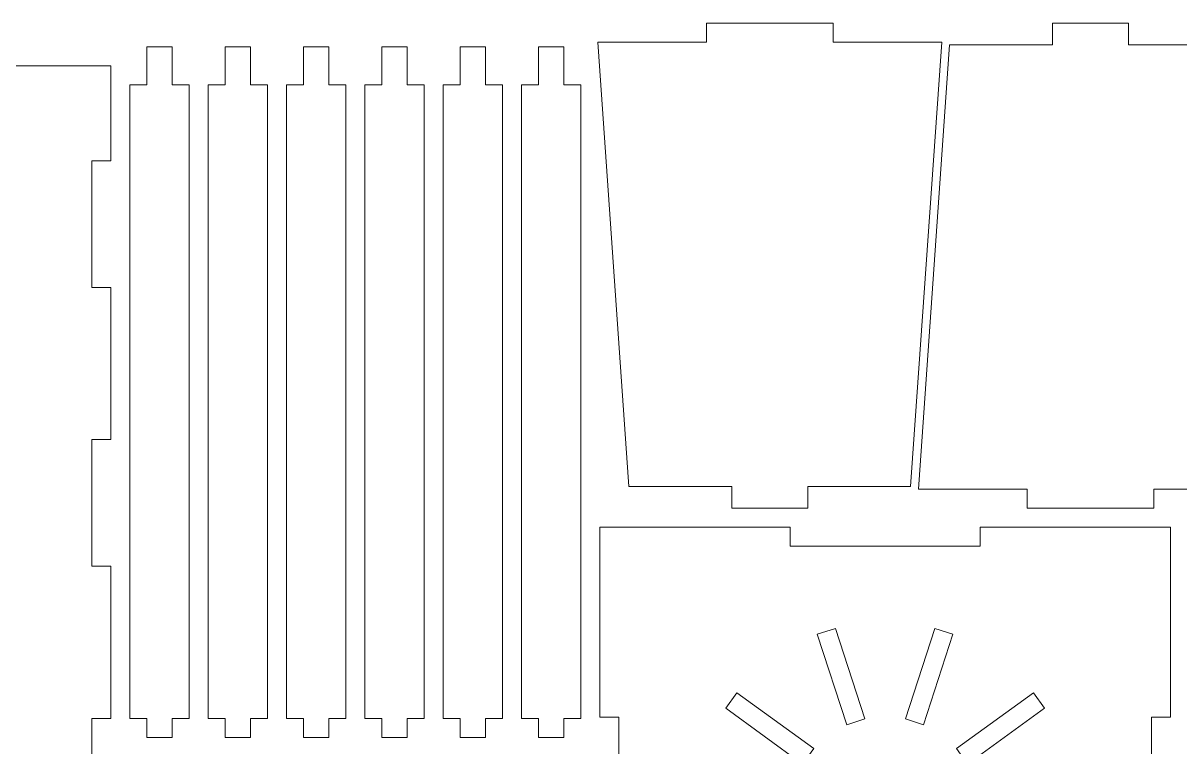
# Model space of a CAD drawing. Header units: millimetres. Extents: x -297 to 399, y -331 to 222.
# Drawn here: x 49.2 to 231.6, y 108.1 to 222.4 of the extents above; entities that cross this region are included whole.
import ezdxf

# ---------------------------------------------------------------- set-up
doc = ezdxf.new("R2010")
doc.units = ezdxf.units.MM
doc.header["$MEASUREMENT"] = 0
doc.layers.add('Layer 1', color=7, linetype='Continuous')

msp = doc.modelspace()

# ---------------------------------------------------------------- linework, layer by layer
at = {"layer": 'Layer 1', "color": 250, "lineweight": 20}
for points, knots in [([(189.1435, 149.2338), (189.1435, 149.2338), (194.0777, 219.3594), (194.0777, 219.3594), (194.0777, 219.3594), (194.0777, 219.3594), (176.9422, 219.3594), (176.9422, 219.3594), (176.9422, 219.3594), (176.9422, 219.3594), (176.9422, 222.3594), (176.9422, 222.3594), (176.9422, 222.3594), (176.9422, 222.3594), (156.9422, 222.3594), (156.9422, 222.3594), (156.9422, 222.3594), (156.9422, 222.3594), (156.9422, 219.3594), (156.9422, 219.3594), (156.9422, 219.3594), (156.9422, 219.3594), (139.8067, 219.3594), (139.8067, 219.3594), (139.8067, 219.3594), (139.8067, 219.3594), (144.7409, 149.2338), (144.7409, 149.2338), (144.7409, 149.2338), (144.7409, 149.2338), (160.9422, 149.2338), (160.9422, 149.2338), (160.9422, 149.2338), (160.9422, 149.2338), (160.9422, 145.8338), (160.9422, 145.8338), (160.9422, 145.8338), (160.9422, 145.8338), (172.9422, 145.8338), (172.9422, 145.8338), (172.9422, 145.8338), (172.9422, 145.8338), (172.9422, 149.2338), (172.9422, 149.2338), (172.9422, 149.2338), (172.9422, 149.2338), (189.1435, 149.2338), (189.1435, 149.2338)], [0, 0, 0, 0, 0.07692308, 0.07692308, 0.07692308, 0.07692308, 0.15384615, 0.15384615, 0.15384615, 0.15384615, 0.23076923, 0.23076923, 0.23076923, 0.23076923, 0.30769231, 0.30769231, 0.30769231, 0.30769231, 0.38461538, 0.38461538, 0.38461538, 0.38461538, 0.46153846, 0.46153846, 0.46153846, 0.46153846, 0.53846154, 0.53846154, 0.53846154, 0.53846154, 0.61538462, 0.61538462, 0.61538462, 0.61538462, 0.69230769, 0.69230769, 0.69230769, 0.69230769, 0.76923077, 0.76923077, 0.76923077, 0.76923077, 0.84615385, 0.84615385, 0.84615385, 0.84615385, 1, 1, 1, 1]), ([(195.3292, 218.9594), (195.3292, 218.9594), (190.395, 148.8338), (190.395, 148.8338), (190.395, 148.8338), (190.395, 148.8338), (207.5305, 148.8338), (207.5305, 148.8338), (207.5305, 148.8338), (207.5305, 148.8338), (207.5305, 145.8338), (207.5305, 145.8338), (207.5305, 145.8338), (207.5305, 145.8338), (227.5305, 145.8338), (227.5305, 145.8338), (227.5305, 145.8338), (227.5305, 145.8338), (227.5305, 148.8338), (227.5305, 148.8338), (227.5305, 148.8338), (227.5305, 148.8338), (244.666, 148.8338), (244.666, 148.8338), (244.666, 148.8338), (244.666, 148.8338), (239.7318, 218.9594), (239.7318, 218.9594), (239.7318, 218.9594), (239.7318, 218.9594), (223.5305, 218.9594), (223.5305, 218.9594), (223.5305, 218.9594), (223.5305, 218.9594), (223.5305, 222.3594), (223.5305, 222.3594), (223.5305, 222.3594), (223.5305, 222.3594), (211.5305, 222.3594), (211.5305, 222.3594), (211.5305, 222.3594), (211.5305, 222.3594), (211.5305, 218.9594), (211.5305, 218.9594), (211.5305, 218.9594), (211.5305, 218.9594), (195.3292, 218.9594), (195.3292, 218.9594)], [0, 0, 0, 0, 0.07692308, 0.07692308, 0.07692308, 0.07692308, 0.15384615, 0.15384615, 0.15384615, 0.15384615, 0.23076923, 0.23076923, 0.23076923, 0.23076923, 0.30769231, 0.30769231, 0.30769231, 0.30769231, 0.38461538, 0.38461538, 0.38461538, 0.38461538, 0.46153846, 0.46153846, 0.46153846, 0.46153846, 0.53846154, 0.53846154, 0.53846154, 0.53846154, 0.61538462, 0.61538462, 0.61538462, 0.61538462, 0.69230769, 0.69230769, 0.69230769, 0.69230769, 0.76923077, 0.76923077, 0.76923077, 0.76923077, 0.84615385, 0.84615385, 0.84615385, 0.84615385, 1, 1, 1, 1]), ([(-27.0028, 200.6406), (-27.0028, 200.6406), (-27.0028, 180.6406), (-27.0028, 180.6406), (-27.0028, 180.6406), (-27.0028, 180.6406), (-24.0028, 180.6406), (-24.0028, 180.6406), (-24.0028, 180.6406), (-24.0028, 180.6406), (-24.0028, 156.6406), (-24.0028, 156.6406), (-24.0028, 156.6406), (-24.0028, 156.6406), (-27.0028, 156.6406), (-27.0028, 156.6406), (-27.0028, 156.6406), (-27.0028, 156.6406), (-27.0028, 136.6406), (-27.0028, 136.6406), (-27.0028, 136.6406), (-27.0028, 136.6406), (-24.0028, 136.6406), (-24.0028, 136.6406), (-24.0028, 136.6406), (-24.0028, 136.6406), (-24.0028, 112.6406), (-24.0028, 112.6406), (-24.0028, 112.6406), (-24.0028, 112.6406), (-27.0028, 112.6406), (-27.0028, 112.6406), (-27.0028, 112.6406), (-27.0028, 112.6406), (-27.0028, 92.6406), (-27.0028, 92.6406), (-27.0028, 92.6406), (-27.0028, 92.6406), (-24.0028, 92.6406), (-24.0028, 92.6406), (-24.0028, 92.6406), (-24.0028, 92.6406), (-24.0028, 68.6406), (-24.0028, 68.6406), (-24.0028, 68.6406), (-24.0028, 68.6406), (-27.0028, 68.6406), (-27.0028, 68.6406), (-27.0028, 68.6406), (-27.0028, 68.6406), (-27.0028, 48.6406), (-27.0028, 48.6406), (-27.0028, 48.6406), (-27.0028, 48.6406), (-24.0028, 48.6406), (-24.0028, 48.6406), (-24.0028, 48.6406), (-24.0028, 48.6406), (-24.0028, 33.6406), (-24.0028, 33.6406), (-24.0028, 33.6406), (-24.0028, 33.6406), (2.9972, 33.6406), (2.9972, 33.6406), (2.9972, 33.6406), (2.9972, 33.6406), (2.9972, 30.6406), (2.9972, 30.6406), (2.9972, 30.6406), (2.9972, 30.6406), (32.9972, 30.6406), (32.9972, 30.6406), (32.9972, 30.6406), (32.9972, 30.6406), (32.9972, 33.6406), (32.9972, 33.6406), (32.9972, 33.6406), (32.9972, 33.6406), (62.9972, 33.6406), (62.9972, 33.6406), (62.9972, 33.6406), (62.9972, 33.6406), (62.9972, 48.6406), (62.9972, 48.6406), (62.9972, 48.6406), (62.9972, 48.6406), (59.9972, 48.6406), (59.9972, 48.6406), (59.9972, 48.6406), (59.9972, 48.6406), (59.9972, 68.6406), (59.9972, 68.6406), (59.9972, 68.6406), (59.9972, 68.6406), (62.9972, 68.6406), (62.9972, 68.6406), (62.9972, 68.6406), (62.9972, 68.6406), (62.9972, 92.6406), (62.9972, 92.6406), (62.9972, 92.6406), (62.9972, 92.6406), (59.9972, 92.6406), (59.9972, 92.6406), (59.9972, 92.6406), (59.9972, 92.6406), (59.9972, 112.6406), (59.9972, 112.6406), (59.9972, 112.6406), (59.9972, 112.6406), (62.9972, 112.6406), (62.9972, 112.6406), (62.9972, 112.6406), (62.9972, 112.6406), (62.9972, 136.6406), (62.9972, 136.6406), (62.9972, 136.6406), (62.9972, 136.6406), (59.9972, 136.6406), (59.9972, 136.6406), (59.9972, 136.6406), (59.9972, 136.6406), (59.9972, 156.6406), (59.9972, 156.6406), (59.9972, 156.6406), (59.9972, 156.6406), (62.9972, 156.6406), (62.9972, 156.6406), (62.9972, 156.6406), (62.9972, 156.6406), (62.9972, 180.6406), (62.9972, 180.6406), (62.9972, 180.6406), (62.9972, 180.6406), (59.9972, 180.6406), (59.9972, 180.6406), (59.9972, 180.6406), (59.9972, 180.6406), (59.9972, 200.6406), (59.9972, 200.6406), (59.9972, 200.6406), (59.9972, 200.6406), (62.9972, 200.6406), (62.9972, 200.6406), (62.9972, 200.6406), (62.9972, 200.6406), (62.9972, 215.6406), (62.9972, 215.6406), (62.9972, 215.6406), (62.9972, 215.6406), (32.9972, 215.6406), (32.9972, 215.6406), (32.9972, 215.6406), (32.9972, 215.6406), (32.9972, 218.6406), (32.9972, 218.6406), (32.9972, 218.6406), (32.9972, 218.6406), (2.9972, 218.6406), (2.9972, 218.6406), (2.9972, 218.6406), (2.9972, 218.6406), (2.9972, 215.6406), (2.9972, 215.6406), (2.9972, 215.6406), (2.9972, 215.6406), (-24.0028, 215.6406), (-24.0028, 215.6406), (-24.0028, 215.6406), (-24.0028, 215.6406), (-24.0028, 200.6406), (-24.0028, 200.6406), (-24.0028, 200.6406), (-24.0028, 200.6406), (-27.0028, 200.6406), (-27.0028, 200.6406)], [0, 0, 0, 0, 0.02222222, 0.02222222, 0.02222222, 0.02222222, 0.04444444, 0.04444444, 0.04444444, 0.04444444, 0.06666667, 0.06666667, 0.06666667, 0.06666667, 0.08888889, 0.08888889, 0.08888889, 0.08888889, 0.11111111, 0.11111111, 0.11111111, 0.11111111, 0.13333333, 0.13333333, 0.13333333, 0.13333333, 0.15555556, 0.15555556, 0.15555556, 0.15555556, 0.17777778, 0.17777778, 0.17777778, 0.17777778, 0.2, 0.2, 0.2, 0.2, 0.22222222, 0.22222222, 0.22222222, 0.22222222, 0.24444444, 0.24444444, 0.24444444, 0.24444444, 0.26666667, 0.26666667, 0.26666667, 0.26666667, 0.28888889, 0.28888889, 0.28888889, 0.28888889, 0.31111111, 0.31111111, 0.31111111, 0.31111111, 0.33333333, 0.33333333, 0.33333333, 0.33333333, 0.35555556, 0.35555556, 0.35555556, 0.35555556, 0.37777778, 0.37777778, 0.37777778, 0.37777778, 0.4, 0.4, 0.4, 0.4, 0.42222222, 0.42222222, 0.42222222, 0.42222222, 0.44444444, 0.44444444, 0.44444444, 0.44444444, 0.46666667, 0.46666667, 0.46666667, 0.46666667, 0.48888889, 0.48888889, 0.48888889, 0.48888889, 0.51111111, 0.51111111, 0.51111111, 0.51111111, 0.53333333, 0.53333333, 0.53333333, 0.53333333, 0.55555556, 0.55555556, 0.55555556, 0.55555556, 0.57777778, 0.57777778, 0.57777778, 0.57777778, 0.6, 0.6, 0.6, 0.6, 0.62222222, 0.62222222, 0.62222222, 0.62222222, 0.64444444, 0.64444444, 0.64444444, 0.64444444, 0.66666667, 0.66666667, 0.66666667, 0.66666667, 0.68888889, 0.68888889, 0.68888889, 0.68888889, 0.71111111, 0.71111111, 0.71111111, 0.71111111, 0.73333333, 0.73333333, 0.73333333, 0.73333333, 0.75555556, 0.75555556, 0.75555556, 0.75555556, 0.77777778, 0.77777778, 0.77777778, 0.77777778, 0.8, 0.8, 0.8, 0.8, 0.82222222, 0.82222222, 0.82222222, 0.82222222, 0.84444444, 0.84444444, 0.84444444, 0.84444444, 0.86666667, 0.86666667, 0.86666667, 0.86666667, 0.88888889, 0.88888889, 0.88888889, 0.88888889, 0.91111111, 0.91111111, 0.91111111, 0.91111111, 0.93333333, 0.93333333, 0.93333333, 0.93333333, 0.95555556, 0.95555556, 0.95555556, 0.95555556, 1, 1, 1, 1]), ([(75.3552, 112.6406), (75.3552, 112.6406), (75.3552, 212.6406), (75.3552, 212.6406), (75.3552, 212.6406), (75.3552, 212.6406), (72.6762, 212.6406), (72.6762, 212.6406), (72.6762, 212.6406), (72.6762, 212.6406), (72.6762, 218.6406), (72.6762, 218.6406), (72.6762, 218.6406), (72.6762, 218.6406), (68.6762, 218.6406), (68.6762, 218.6406), (68.6762, 218.6406), (68.6762, 218.6406), (68.6762, 212.6406), (68.6762, 212.6406), (68.6762, 212.6406), (68.6762, 212.6406), (65.9972, 212.6406), (65.9972, 212.6406), (65.9972, 212.6406), (65.9972, 212.6406), (65.9972, 112.6406), (65.9972, 112.6406), (65.9972, 112.6406), (65.9972, 112.6406), (68.6762, 112.6406), (68.6762, 112.6406), (68.6762, 112.6406), (68.6762, 112.6406), (68.6762, 109.6406), (68.6762, 109.6406), (68.6762, 109.6406), (68.6762, 109.6406), (72.6762, 109.6406), (72.6762, 109.6406), (72.6762, 109.6406), (72.6762, 109.6406), (72.6762, 112.6406), (72.6762, 112.6406), (72.6762, 112.6406), (72.6762, 112.6406), (75.3552, 112.6406), (75.3552, 112.6406)], [0, 0, 0, 0, 0.07692308, 0.07692308, 0.07692308, 0.07692308, 0.15384615, 0.15384615, 0.15384615, 0.15384615, 0.23076923, 0.23076923, 0.23076923, 0.23076923, 0.30769231, 0.30769231, 0.30769231, 0.30769231, 0.38461538, 0.38461538, 0.38461538, 0.38461538, 0.46153846, 0.46153846, 0.46153846, 0.46153846, 0.53846154, 0.53846154, 0.53846154, 0.53846154, 0.61538462, 0.61538462, 0.61538462, 0.61538462, 0.69230769, 0.69230769, 0.69230769, 0.69230769, 0.76923077, 0.76923077, 0.76923077, 0.76923077, 0.84615385, 0.84615385, 0.84615385, 0.84615385, 1, 1, 1, 1]), ([(87.7132, 112.6406), (87.7132, 112.6406), (87.7132, 212.6406), (87.7132, 212.6406), (87.7132, 212.6406), (87.7132, 212.6406), (85.0342, 212.6406), (85.0342, 212.6406), (85.0342, 212.6406), (85.0342, 212.6406), (85.0342, 218.6406), (85.0342, 218.6406), (85.0342, 218.6406), (85.0342, 218.6406), (81.0342, 218.6406), (81.0342, 218.6406), (81.0342, 218.6406), (81.0342, 218.6406), (81.0342, 212.6406), (81.0342, 212.6406), (81.0342, 212.6406), (81.0342, 212.6406), (78.3552, 212.6406), (78.3552, 212.6406), (78.3552, 212.6406), (78.3552, 212.6406), (78.3552, 112.6406), (78.3552, 112.6406), (78.3552, 112.6406), (78.3552, 112.6406), (81.0342, 112.6406), (81.0342, 112.6406), (81.0342, 112.6406), (81.0342, 112.6406), (81.0342, 109.6406), (81.0342, 109.6406), (81.0342, 109.6406), (81.0342, 109.6406), (85.0342, 109.6406), (85.0342, 109.6406), (85.0342, 109.6406), (85.0342, 109.6406), (85.0342, 112.6406), (85.0342, 112.6406), (85.0342, 112.6406), (85.0342, 112.6406), (87.7132, 112.6406), (87.7132, 112.6406)], [0, 0, 0, 0, 0.07692308, 0.07692308, 0.07692308, 0.07692308, 0.15384615, 0.15384615, 0.15384615, 0.15384615, 0.23076923, 0.23076923, 0.23076923, 0.23076923, 0.30769231, 0.30769231, 0.30769231, 0.30769231, 0.38461538, 0.38461538, 0.38461538, 0.38461538, 0.46153846, 0.46153846, 0.46153846, 0.46153846, 0.53846154, 0.53846154, 0.53846154, 0.53846154, 0.61538462, 0.61538462, 0.61538462, 0.61538462, 0.69230769, 0.69230769, 0.69230769, 0.69230769, 0.76923077, 0.76923077, 0.76923077, 0.76923077, 0.84615385, 0.84615385, 0.84615385, 0.84615385, 1, 1, 1, 1]), ([(100.0712, 112.6406), (100.0712, 112.6406), (100.0712, 212.6406), (100.0712, 212.6406), (100.0712, 212.6406), (100.0712, 212.6406), (97.3922, 212.6406), (97.3922, 212.6406), (97.3922, 212.6406), (97.3922, 212.6406), (97.3922, 218.6406), (97.3922, 218.6406), (97.3922, 218.6406), (97.3922, 218.6406), (93.3922, 218.6406), (93.3922, 218.6406), (93.3922, 218.6406), (93.3922, 218.6406), (93.3922, 212.6406), (93.3922, 212.6406), (93.3922, 212.6406), (93.3922, 212.6406), (90.7132, 212.6406), (90.7132, 212.6406), (90.7132, 212.6406), (90.7132, 212.6406), (90.7132, 112.6406), (90.7132, 112.6406), (90.7132, 112.6406), (90.7132, 112.6406), (93.3922, 112.6406), (93.3922, 112.6406), (93.3922, 112.6406), (93.3922, 112.6406), (93.3922, 109.6406), (93.3922, 109.6406), (93.3922, 109.6406), (93.3922, 109.6406), (97.3922, 109.6406), (97.3922, 109.6406), (97.3922, 109.6406), (97.3922, 109.6406), (97.3922, 112.6406), (97.3922, 112.6406), (97.3922, 112.6406), (97.3922, 112.6406), (100.0712, 112.6406), (100.0712, 112.6406)], [0, 0, 0, 0, 0.07692308, 0.07692308, 0.07692308, 0.07692308, 0.15384615, 0.15384615, 0.15384615, 0.15384615, 0.23076923, 0.23076923, 0.23076923, 0.23076923, 0.30769231, 0.30769231, 0.30769231, 0.30769231, 0.38461538, 0.38461538, 0.38461538, 0.38461538, 0.46153846, 0.46153846, 0.46153846, 0.46153846, 0.53846154, 0.53846154, 0.53846154, 0.53846154, 0.61538462, 0.61538462, 0.61538462, 0.61538462, 0.69230769, 0.69230769, 0.69230769, 0.69230769, 0.76923077, 0.76923077, 0.76923077, 0.76923077, 0.84615385, 0.84615385, 0.84615385, 0.84615385, 1, 1, 1, 1]), ([(112.4292, 112.6406), (112.4292, 112.6406), (112.4292, 212.6406), (112.4292, 212.6406), (112.4292, 212.6406), (112.4292, 212.6406), (109.7502, 212.6406), (109.7502, 212.6406), (109.7502, 212.6406), (109.7502, 212.6406), (109.7502, 218.6406), (109.7502, 218.6406), (109.7502, 218.6406), (109.7502, 218.6406), (105.7502, 218.6406), (105.7502, 218.6406), (105.7502, 218.6406), (105.7502, 218.6406), (105.7502, 212.6406), (105.7502, 212.6406), (105.7502, 212.6406), (105.7502, 212.6406), (103.0712, 212.6406), (103.0712, 212.6406), (103.0712, 212.6406), (103.0712, 212.6406), (103.0712, 112.6406), (103.0712, 112.6406), (103.0712, 112.6406), (103.0712, 112.6406), (105.7502, 112.6406), (105.7502, 112.6406), (105.7502, 112.6406), (105.7502, 112.6406), (105.7502, 109.6406), (105.7502, 109.6406), (105.7502, 109.6406), (105.7502, 109.6406), (109.7502, 109.6406), (109.7502, 109.6406), (109.7502, 109.6406), (109.7502, 109.6406), (109.7502, 112.6406), (109.7502, 112.6406), (109.7502, 112.6406), (109.7502, 112.6406), (112.4292, 112.6406), (112.4292, 112.6406)], [0, 0, 0, 0, 0.07692308, 0.07692308, 0.07692308, 0.07692308, 0.15384615, 0.15384615, 0.15384615, 0.15384615, 0.23076923, 0.23076923, 0.23076923, 0.23076923, 0.30769231, 0.30769231, 0.30769231, 0.30769231, 0.38461538, 0.38461538, 0.38461538, 0.38461538, 0.46153846, 0.46153846, 0.46153846, 0.46153846, 0.53846154, 0.53846154, 0.53846154, 0.53846154, 0.61538462, 0.61538462, 0.61538462, 0.61538462, 0.69230769, 0.69230769, 0.69230769, 0.69230769, 0.76923077, 0.76923077, 0.76923077, 0.76923077, 0.84615385, 0.84615385, 0.84615385, 0.84615385, 1, 1, 1, 1]), ([(124.7872, 112.6406), (124.7872, 112.6406), (124.7872, 212.6406), (124.7872, 212.6406), (124.7872, 212.6406), (124.7872, 212.6406), (122.1082, 212.6406), (122.1082, 212.6406), (122.1082, 212.6406), (122.1082, 212.6406), (122.1082, 218.6406), (122.1082, 218.6406), (122.1082, 218.6406), (122.1082, 218.6406), (118.1082, 218.6406), (118.1082, 218.6406), (118.1082, 218.6406), (118.1082, 218.6406), (118.1082, 212.6406), (118.1082, 212.6406), (118.1082, 212.6406), (118.1082, 212.6406), (115.4292, 212.6406), (115.4292, 212.6406), (115.4292, 212.6406), (115.4292, 212.6406), (115.4292, 112.6406), (115.4292, 112.6406), (115.4292, 112.6406), (115.4292, 112.6406), (118.1082, 112.6406), (118.1082, 112.6406), (118.1082, 112.6406), (118.1082, 112.6406), (118.1082, 109.6406), (118.1082, 109.6406), (118.1082, 109.6406), (118.1082, 109.6406), (122.1082, 109.6406), (122.1082, 109.6406), (122.1082, 109.6406), (122.1082, 109.6406), (122.1082, 112.6406), (122.1082, 112.6406), (122.1082, 112.6406), (122.1082, 112.6406), (124.7872, 112.6406), (124.7872, 112.6406)], [0, 0, 0, 0, 0.07692308, 0.07692308, 0.07692308, 0.07692308, 0.15384615, 0.15384615, 0.15384615, 0.15384615, 0.23076923, 0.23076923, 0.23076923, 0.23076923, 0.30769231, 0.30769231, 0.30769231, 0.30769231, 0.38461538, 0.38461538, 0.38461538, 0.38461538, 0.46153846, 0.46153846, 0.46153846, 0.46153846, 0.53846154, 0.53846154, 0.53846154, 0.53846154, 0.61538462, 0.61538462, 0.61538462, 0.61538462, 0.69230769, 0.69230769, 0.69230769, 0.69230769, 0.76923077, 0.76923077, 0.76923077, 0.76923077, 0.84615385, 0.84615385, 0.84615385, 0.84615385, 1, 1, 1, 1]), ([(137.1452, 112.6406), (137.1452, 112.6406), (137.1452, 212.6406), (137.1452, 212.6406), (137.1452, 212.6406), (137.1452, 212.6406), (134.4662, 212.6406), (134.4662, 212.6406), (134.4662, 212.6406), (134.4662, 212.6406), (134.4662, 218.6406), (134.4662, 218.6406), (134.4662, 218.6406), (134.4662, 218.6406), (130.4662, 218.6406), (130.4662, 218.6406), (130.4662, 218.6406), (130.4662, 218.6406), (130.4662, 212.6406), (130.4662, 212.6406), (130.4662, 212.6406), (130.4662, 212.6406), (127.7872, 212.6406), (127.7872, 212.6406), (127.7872, 212.6406), (127.7872, 212.6406), (127.7872, 112.6406), (127.7872, 112.6406), (127.7872, 112.6406), (127.7872, 112.6406), (130.4662, 112.6406), (130.4662, 112.6406), (130.4662, 112.6406), (130.4662, 112.6406), (130.4662, 109.6406), (130.4662, 109.6406), (130.4662, 109.6406), (130.4662, 109.6406), (134.4662, 109.6406), (134.4662, 109.6406), (134.4662, 109.6406), (134.4662, 109.6406), (134.4662, 112.6406), (134.4662, 112.6406), (134.4662, 112.6406), (134.4662, 112.6406), (137.1452, 112.6406), (137.1452, 112.6406)], [0, 0, 0, 0, 0.07692308, 0.07692308, 0.07692308, 0.07692308, 0.15384615, 0.15384615, 0.15384615, 0.15384615, 0.23076923, 0.23076923, 0.23076923, 0.23076923, 0.30769231, 0.30769231, 0.30769231, 0.30769231, 0.38461538, 0.38461538, 0.38461538, 0.38461538, 0.46153846, 0.46153846, 0.46153846, 0.46153846, 0.53846154, 0.53846154, 0.53846154, 0.53846154, 0.61538462, 0.61538462, 0.61538462, 0.61538462, 0.69230769, 0.69230769, 0.69230769, 0.69230769, 0.76923077, 0.76923077, 0.76923077, 0.76923077, 0.84615385, 0.84615385, 0.84615385, 0.84615385, 1, 1, 1, 1]), ([(140.1452, 142.8338), (140.1452, 142.8338), (140.1452, 112.8338), (140.1452, 112.8338), (140.1452, 112.8338), (140.1452, 112.8338), (143.1452, 112.8338), (143.1452, 112.8338), (143.1452, 112.8338), (143.1452, 112.8338), (143.1452, 82.8338), (143.1452, 82.8338), (143.1452, 82.8338), (143.1452, 82.8338), (140.1452, 82.8338), (140.1452, 82.8338), (140.1452, 82.8338), (140.1452, 82.8338), (140.1452, 52.8338), (140.1452, 52.8338), (140.1452, 52.8338), (140.1452, 52.8338), (170.1452, 52.8338), (170.1452, 52.8338), (170.1452, 52.8338), (170.1452, 52.8338), (170.1452, 55.8338), (170.1452, 55.8338), (170.1452, 55.8338), (170.1452, 55.8338), (200.1452, 55.8338), (200.1452, 55.8338), (200.1452, 55.8338), (200.1452, 55.8338), (200.1452, 52.8338), (200.1452, 52.8338), (200.1452, 52.8338), (200.1452, 52.8338), (230.1452, 52.8338), (230.1452, 52.8338), (230.1452, 52.8338), (230.1452, 52.8338), (230.1452, 82.8338), (230.1452, 82.8338), (230.1452, 82.8338), (230.1452, 82.8338), (227.1452, 82.8338), (227.1452, 82.8338), (227.1452, 82.8338), (227.1452, 82.8338), (227.1452, 112.8338), (227.1452, 112.8338), (227.1452, 112.8338), (227.1452, 112.8338), (230.1452, 112.8338), (230.1452, 112.8338), (230.1452, 112.8338), (230.1452, 112.8338), (230.1452, 142.8338), (230.1452, 142.8338), (230.1452, 142.8338), (230.1452, 142.8338), (200.1452, 142.8338), (200.1452, 142.8338), (200.1452, 142.8338), (200.1452, 142.8338), (200.1452, 139.8338), (200.1452, 139.8338), (200.1452, 139.8338), (200.1452, 139.8338), (170.1452, 139.8338), (170.1452, 139.8338), (170.1452, 139.8338), (170.1452, 139.8338), (170.1452, 142.8338), (170.1452, 142.8338), (170.1452, 142.8338), (170.1452, 142.8338), (140.1452, 142.8338), (140.1452, 142.8338)], [0, 0, 0, 0, 0.04761905, 0.04761905, 0.04761905, 0.04761905, 0.0952381, 0.0952381, 0.0952381, 0.0952381, 0.14285714, 0.14285714, 0.14285714, 0.14285714, 0.19047619, 0.19047619, 0.19047619, 0.19047619, 0.23809524, 0.23809524, 0.23809524, 0.23809524, 0.28571429, 0.28571429, 0.28571429, 0.28571429, 0.33333333, 0.33333333, 0.33333333, 0.33333333, 0.38095238, 0.38095238, 0.38095238, 0.38095238, 0.42857143, 0.42857143, 0.42857143, 0.42857143, 0.47619048, 0.47619048, 0.47619048, 0.47619048, 0.52380952, 0.52380952, 0.52380952, 0.52380952, 0.57142857, 0.57142857, 0.57142857, 0.57142857, 0.61904762, 0.61904762, 0.61904762, 0.61904762, 0.66666667, 0.66666667, 0.66666667, 0.66666667, 0.71428571, 0.71428571, 0.71428571, 0.71428571, 0.76190476, 0.76190476, 0.76190476, 0.76190476, 0.80952381, 0.80952381, 0.80952381, 0.80952381, 0.85714286, 0.85714286, 0.85714286, 0.85714286, 0.9047619, 0.9047619, 0.9047619, 0.9047619, 1, 1, 1, 1]), ([(174.4481, 125.902), (174.4481, 125.902), (177.3013, 126.829), (177.3013, 126.829), (177.3013, 126.829), (177.3013, 126.829), (181.9365, 112.5632), (181.9365, 112.5632), (181.9365, 112.5632), (181.9365, 112.5632), (179.0834, 111.6361), (179.0834, 111.6361), (179.0834, 111.6361), (179.0834, 111.6361), (174.4481, 125.902), (174.4481, 125.902)], [0, 0, 0, 0, 0.2, 0.2, 0.2, 0.2, 0.4, 0.4, 0.4, 0.4, 0.6, 0.6, 0.6, 0.6, 1, 1, 1, 1]), ([(188.3539, 112.5632), (188.3539, 112.5632), (192.9891, 126.829), (192.9891, 126.829), (192.9891, 126.829), (192.9891, 126.829), (195.8423, 125.902), (195.8423, 125.902), (195.8423, 125.902), (195.8423, 125.902), (191.207, 111.6361), (191.207, 111.6361), (191.207, 111.6361), (191.207, 111.6361), (188.3539, 112.5632), (188.3539, 112.5632)], [0, 0, 0, 0, 0.2, 0.2, 0.2, 0.2, 0.4, 0.4, 0.4, 0.4, 0.6, 0.6, 0.6, 0.6, 1, 1, 1, 1]), ([(159.993, 114.2538), (159.993, 114.2538), (161.7564, 116.6809), (161.7564, 116.6809), (161.7564, 116.6809), (161.7564, 116.6809), (173.8916, 107.8641), (173.8916, 107.8641), (173.8916, 107.8641), (173.8916, 107.8641), (172.1283, 105.4371), (172.1283, 105.4371), (172.1283, 105.4371), (172.1283, 105.4371), (159.993, 114.2538), (159.993, 114.2538)], [0, 0, 0, 0, 0.2, 0.2, 0.2, 0.2, 0.4, 0.4, 0.4, 0.4, 0.6, 0.6, 0.6, 0.6, 1, 1, 1, 1]), ([(196.3988, 107.8641), (196.3988, 107.8641), (208.534, 116.6809), (208.534, 116.6809), (208.534, 116.6809), (208.534, 116.6809), (210.2974, 114.2538), (210.2974, 114.2538), (210.2974, 114.2538), (210.2974, 114.2538), (198.1621, 105.4371), (198.1621, 105.4371), (198.1621, 105.4371), (198.1621, 105.4371), (196.3988, 107.8641), (196.3988, 107.8641)], [0, 0, 0, 0, 0.2, 0.2, 0.2, 0.2, 0.4, 0.4, 0.4, 0.4, 0.6, 0.6, 0.6, 0.6, 1, 1, 1, 1])]:
    msp.add_open_spline(points, degree=3, knots=knots, dxfattribs=at)

doc.saveas('drawing.dxf')
